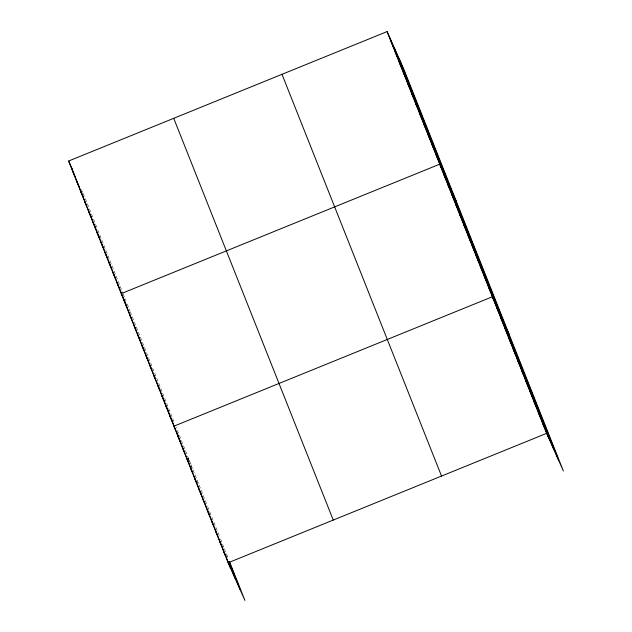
<?xml version="1.0" encoding="UTF-8"?>
<svg xmlns="http://www.w3.org/2000/svg" width="632" height="632" viewBox="0 0 632 632"><rect width="100%" height="100%" fill="white"/><g stroke="black" fill="none" stroke-linecap="round" stroke-linejoin="round"><path stroke-width="0.47" stroke-dasharray="3.16 2.37" d="M81.417 189.742L82.602 192.412M82.997 193.305L84.98 197.753M188.297 458.461L190.674 463.801L176.162 427.264M85.383 198.645L97.533 229.242M97.865 230.095L101.578 239.441M101.918 240.294L105.631 249.64M105.963 250.485L122.837 292.979M123.177 293.833L125.879 300.635M127.23 304.032L129.923 310.825M130.263 311.679L138.029 331.223M138.361 332.077L162.321 392.417M162.661 393.262L166.374 402.616M166.714 403.461L170.427 412.815M170.759 413.66L174.471 423.013M191.022 464.678L207.359 505.837M207.707 506.706L211.538 516.344M211.886 517.213L219.881 537.358M220.576 539.104L224.052 547.865M224.4 548.742L228.223 558.372M187.996 458.366L189.039 460.997M191.133 466.25L192.175 468.873M197.389 482.011L198.085 483.764M226.596 555.56L227.291 557.313"/><path stroke-width="0.95" d="M229.613 561.872L244.916 600.4L228.16 562.772L68.627 161.026L387.084 31.6L403.84 69.228L563.373 470.974L546.617 433.354L387.084 31.6M228.16 562.772L546.617 433.354M391.137 41.799L393.467 47.029M395.182 51.998L397.512 57.228M399.234 62.197L401.565 67.427M403.287 72.396L405.61 77.625M407.332 82.594L409.662 87.824M411.385 92.793L413.715 98.023M415.437 102.984L417.76 108.222M419.482 113.183L421.813 118.421M423.535 123.382L425.865 128.612M427.58 133.581L429.91 138.811M431.632 143.78L433.963 149.01M435.685 153.979L438.008 159.209M456.486 201.805L439.73 164.178L121.273 293.603L125.981 304.174M443.783 174.377L446.113 179.607M447.835 184.576L450.158 189.805M451.88 194.775L454.211 200.004M455.933 204.973L458.263 210.203M459.978 215.172L462.308 220.402M464.03 225.371L466.361 230.601M468.083 235.57L470.406 240.8M472.128 245.761L474.458 250.999M476.18 255.96L478.511 261.198M480.225 266.159L482.556 271.389M484.278 276.358L486.608 281.588M488.331 286.557L490.661 291.787M509.131 334.383L492.375 296.756L173.919 426.181L175.862 430.542L172.536 422.065M496.547 307.263L498.877 312.492M500.726 317.77L503.048 322.999M504.897 328.277L507.227 333.506M509.068 338.784L511.399 344.013M513.239 349.291L515.57 354.52M517.411 359.798L519.741 365.035M521.582 370.305L523.912 375.542M525.761 380.82L528.083 386.049M529.932 391.327L532.263 396.556M534.103 401.834L536.434 407.063M538.274 412.341L540.605 417.57M542.446 422.848L544.776 428.077M68.627 161.026L70.958 166.256M71.353 167.148L72.546 169.818M72.68 171.225L75.011 176.454M76.725 181.424L79.055 186.653M80.778 191.615L83.108 196.852M84.83 201.813L86.766 206.174L71.297 167.101M88.875 212.012L91.206 217.242L87.153 207.051M92.928 222.211L95.258 227.441M96.98 232.41L99.303 237.64M101.025 242.609L103.356 247.839M105.078 252.808L107.408 258.038M109.123 263.007L111.453 268.237L91.545 218.095M113.175 273.206L115.506 278.435M117.228 283.405L119.551 288.634M125.326 303.802L127.269 308.155L111.793 269.09M129.378 314.001L131.701 319.231M133.423 324.2L135.754 329.43M137.476 334.391L139.806 339.629M141.521 344.59L143.851 349.828M145.573 354.789L147.904 360.019M149.626 364.988L151.949 370.218L127.656 309.032M153.671 375.187L155.614 379.548L152.288 371.071M157.724 385.386L160.054 390.615L156.001 380.417M161.776 395.585L164.099 400.814M165.821 405.784L168.151 411.013M169.874 415.982L172.204 421.212L160.386 391.469M178.627 436.759L176.249 431.411L192.942 473.439L190.611 468.209M178.098 436.688L180.42 441.918M182.269 447.195L184.591 452.425M186.44 457.702L188.77 462.932M194.782 478.716L196.726 483.077M198.954 489.223L201.284 494.453M203.125 499.73L205.068 504.091L197.113 483.946M207.304 510.237L209.627 515.467M211.475 520.744L213.806 525.974L205.455 504.96M215.646 531.251L217.59 535.612M219.818 541.758L222.148 546.988L217.977 536.481M223.989 552.265L225.932 556.626L222.496 547.865M399.076 58.531L558.609 460.286M394.171 47.519L553.711 449.273M389.415 36.83L548.947 438.584M281.998 74.307L441.531 476.062M173.721 118.31L333.254 520.065M229.029 561.69L240.152 589.711M228.642 562.061L235.254 578.699M193.289 474.316L196.765 483.069M214.153 526.851L217.629 535.612M226.319 557.503L230.49 568.01"/></g></svg>
